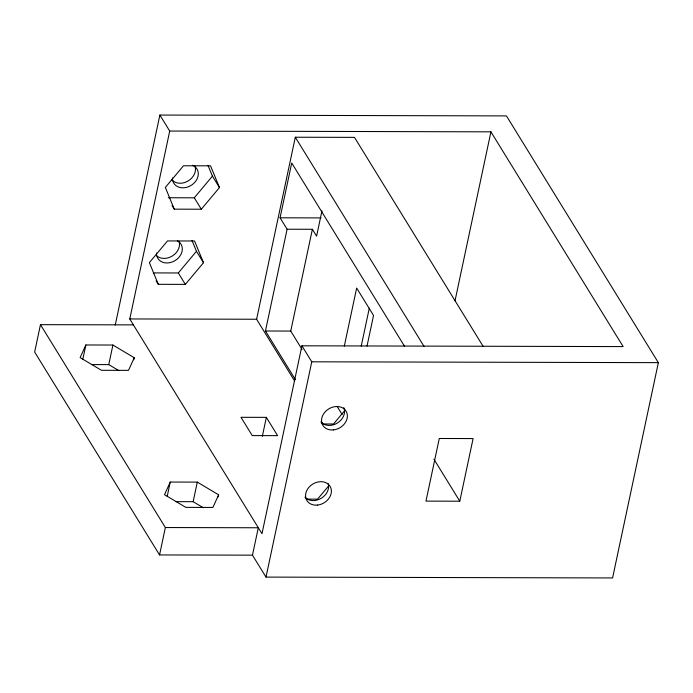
<?xml version="1.0" encoding="UTF-8"?>
<svg xmlns="http://www.w3.org/2000/svg" width="693" height="693" viewBox="0 0 693 693"><rect width="100%" height="100%" fill="white"/><g stroke="black" fill="none" stroke-linecap="round" stroke-linejoin="round"><path stroke-width="1.04" d="M159.875 115.055L169.724 131.046L490.93 131.835L623.137 346.595L301.923 345.807L261.989 533.705L133.394 324.878L40.471 324.653L34.65 352.053L159.546 554.937L252.469 555.162L266.008 577.096L612.586 577.945L658.35 362.647L506.453 115.904L159.875 115.055L115.237 325.069M82.796 359.39L85.863 344.975L112.924 345.036L134.243 357.735L133.81 359.797M118.962 370.686L108.758 364.613L112.924 345.036M133.394 324.878L129.782 318.945L169.724 131.046M167.186 496.474L170.253 482.051L197.306 482.12L218.633 494.819L218.191 496.881M159.546 554.937L165.367 527.538L40.471 324.653M203.344 507.761L193.148 501.689L197.306 482.12M294.629 381.003L256.609 319.248L295.305 137.231L354.487 137.37L483.29 346.604M295.417 379.66L265.462 331.003L287.101 229.227L280.067 217.801L291.718 163.002L404.426 346.102M262.326 436.339L266.355 417.368L240.991 417.307L252.243 435.585L277.607 435.646L266.355 417.368M302.053 349.428L290.748 331.063L312.378 229.288L287.101 229.227M321.976 210.845L316.597 236.14L312.378 229.288M252.469 555.162L258.29 527.763L165.367 527.538M266.008 577.096L311.772 361.807L301.923 345.807M344.308 346.136L356.652 288.045L373.527 315.462L367.021 346.093M361.218 346.179L369.3 308.151M455.032 300.727L490.93 131.835M459.797 501.204L473.102 438.574L439.284 438.487L425.97 501.117L459.797 501.204L433.913 459.164M85.863 344.975L80.128 357.605L101.455 370.296L128.508 370.365L134.243 357.735M170.253 482.051L164.518 494.681L185.845 507.38L212.898 507.449L218.633 494.819M168.312 197.739L194.291 197.808L212.43 176.143L207.969 165.28M201.325 209.225L219.464 187.569L210.542 165.835L183.489 165.774L165.35 187.431L174.264 209.165L201.325 209.225L194.291 197.808M153.422 272.903L178.318 272.964L196.457 251.299L191.996 240.436M185.343 284.39L203.491 262.725L194.568 240.991L167.515 240.93L149.376 262.595L158.29 284.321L185.343 284.39L178.318 272.964M344.949 410.351L333.532 423.995L323.787 423.969M328.976 485.507L317.55 499.151L306.73 499.125M280.067 217.801L320.954 217.905M129.782 318.945L256.609 319.248M265.462 331.003L290.748 331.063M311.772 361.807L658.35 362.647M91.441 364.57L108.758 364.613M175.831 501.654L193.148 501.689M295.305 137.231L424.099 346.465M212.43 176.143L219.464 187.569M337.084 406.341L342.177 414.605M321.413 421.89L322.548 423.726M172.098 205.648L174.264 209.165M196.457 251.299L203.491 262.725M156.124 280.804L158.29 284.321M328.101 483.541A13.6 10.958 -31.6 0 1 321.102 498.362A13.6 10.958 -31.6 0 1 304.937 497.124M194.993 166.207A13.6 10.958 -31.6 0 1 187.994 181.029A13.6 10.958 -31.6 0 1 171.829 179.79M192.524 165.237A13.6 10.958 -31.6 0 1 191.268 185.317A13.6 10.958 -31.6 0 1 172.453 177.884M343.763 407.571A13.6 10.958 -31.6 0 1 337.534 422.929A13.6 10.958 -31.6 0 1 320.911 421.968M179.019 241.363A13.6 10.958 -31.6 0 1 172.921 255.613A13.6 10.958 -31.6 0 1 157.112 256.15M177.382 240.783A13.6 10.958 -31.6 0 1 174.835 260.75A13.6 10.958 -31.6 0 1 156.479 253.04M317.325 505.093A13.6 10.958 -31.6 0 0 330.206 486.538A13.6 10.958 -31.6 0 0 307.909 488.608A13.6 10.958 -31.6 0 0 317.325 505.093M333.298 429.937A13.6 10.958 -31.6 0 0 346.188 411.382A13.6 10.958 -31.6 0 0 323.882 413.452A13.6 10.958 -31.6 0 0 333.298 429.937"/></g></svg>
